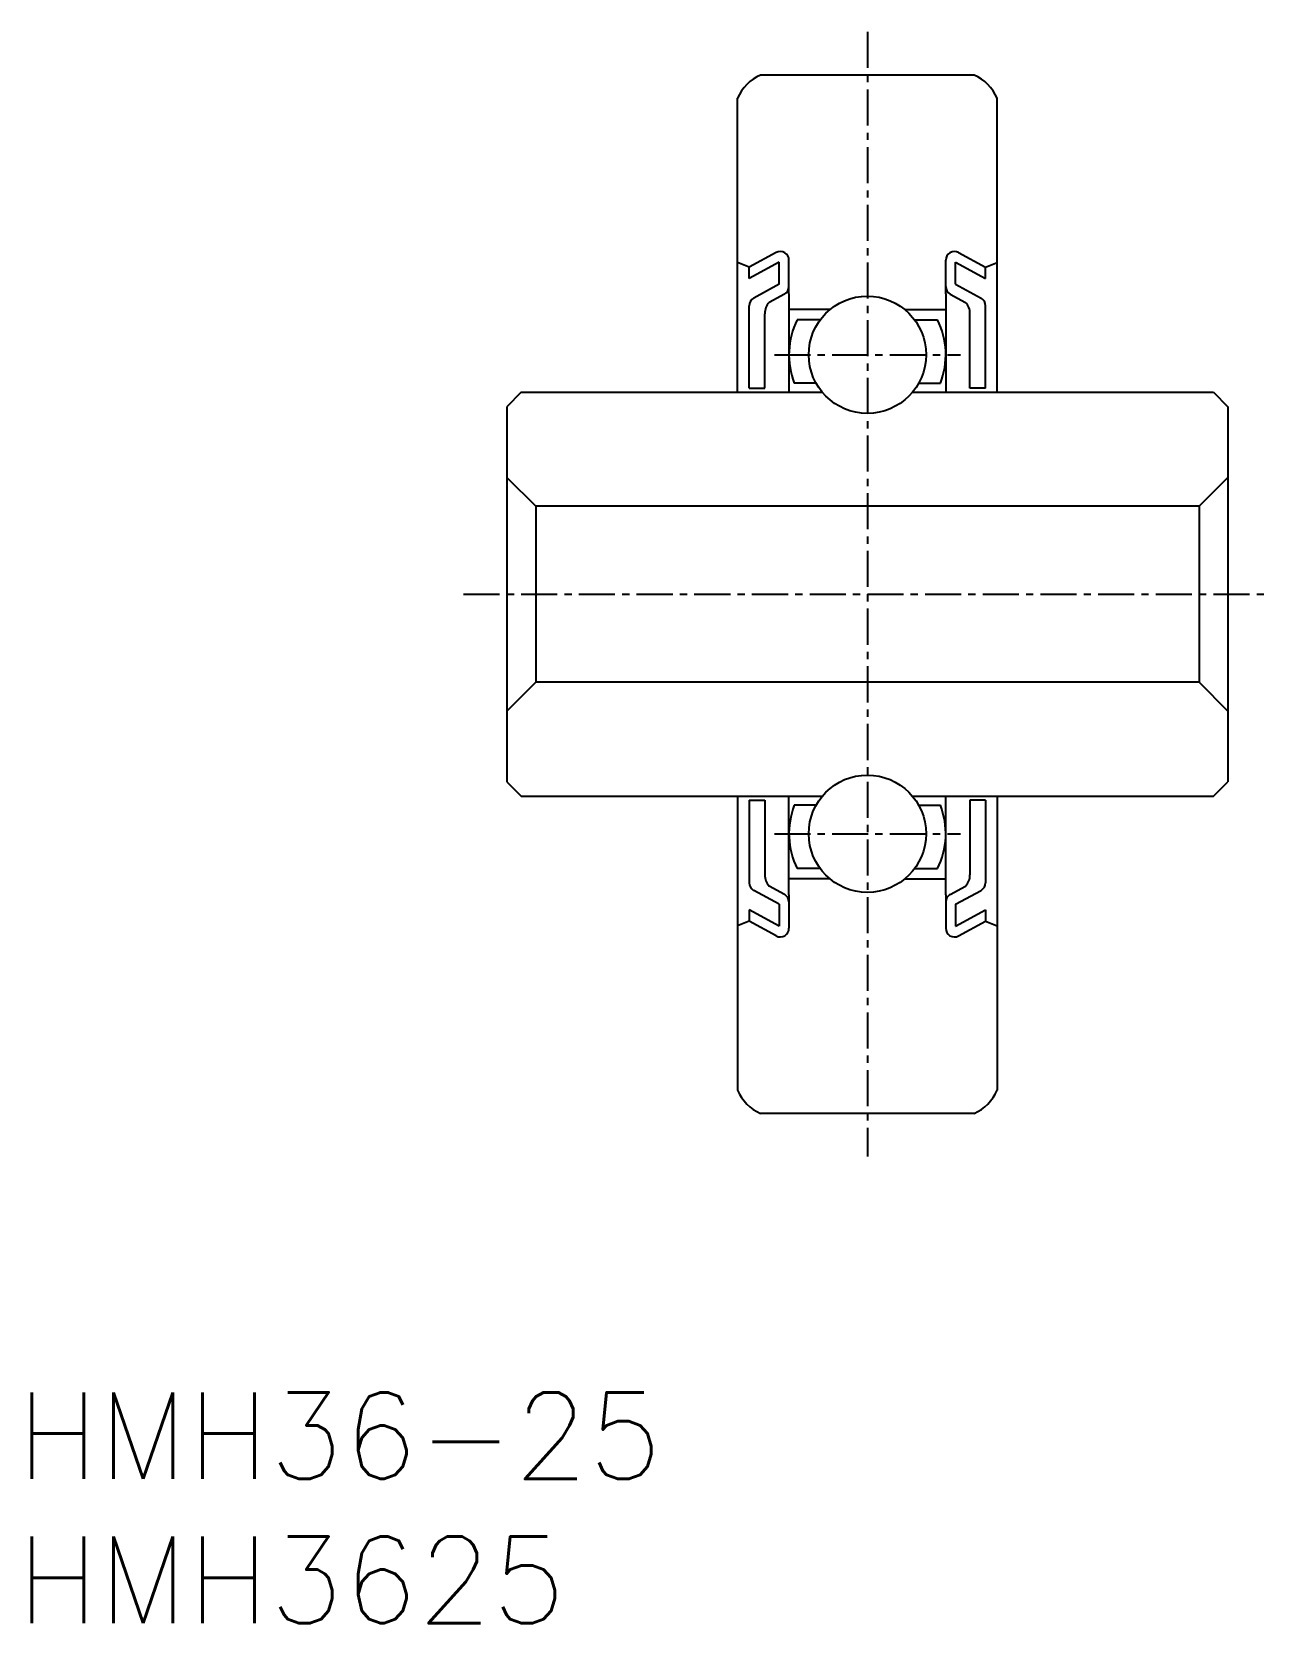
# Model space of a CAD drawing. Extents: x 47.7 to 90.6, y 34.8 to 90.
import ezdxf
from ezdxf.enums import TextEntityAlignment as Align

# ---------------------------------------------------------------- set-up
doc = ezdxf.new("R2010")
doc.units = 0
doc.linetypes.add('CENTER', pattern=[2, 1.25, -0.25, 0.25, -0.25])
doc.layers.get('0').update_dxf_attribs({"linetype": 'CONTINUOUS'})
doc.layers.add('CENTER', color=1, linetype='CENTER')
doc.styles.get("Standard").update_dxf_attribs({"font": 'txt.shx', "bigfont": 'extfont.shx'})

msp = doc.modelspace()

# ---------------------------------------------------------------- linework, layer by layer
at = {"color": 7, "linetype": 'CONTINUOUS'}
for p, q in [((80.342, 88.497), (72.942, 88.497)), ((72.142, 77.497), (72.142, 87.697)), ((81.142, 77.497), (81.142, 87.697)), ((73.481, 82.343), (72.543, 81.834)), ((79.803, 82.343), (80.741, 81.834)), ((72.543, 81.834), (72.142, 81.997)), ((73.586, 82.012), (72.543, 81.445)), ((72.543, 81.445), (72.543, 81.834)), ((73.586, 81.247), (73.586, 82.012)), ((73.924, 80.914), (73.924, 82.08)), ((79.36, 80.914), (79.36, 82.08)), ((79.697, 81.247), (79.697, 82.012)), ((79.697, 82.012), (80.741, 81.445)), ((80.741, 81.834), (81.142, 81.997)), ((80.741, 81.445), (80.741, 81.834)), ((73.586, 81.247), (72.7, 80.765)), ((79.697, 81.247), (80.584, 80.765)), ((73.767, 80.903), (73.241, 80.617)), ((73.924, 80.914), (73.924, 77.497)), ((79.36, 80.914), (79.36, 77.497)), ((79.517, 80.903), (80.043, 80.617)), ((72.543, 77.636), (72.543, 80.501)), ((73.084, 77.636), (73.084, 80.224)), ((75.347, 80.369), (73.924, 80.369)), ((75.007, 80.01), (74.208, 80.01)), ((77.936, 80.369), (79.36, 80.369)), ((78.277, 80.01), (79.076, 80.01)), ((80.199, 77.636), (80.199, 80.224)), ((80.741, 77.636), (80.741, 80.501)), ((74.864, 77.813), (74.109, 77.813)), ((78.42, 77.813), (79.174, 77.813)), ((64.642, 77.497), (64.142, 76.997)), ((64.642, 77.497), (75.081, 77.497)), ((72.543, 77.636), (73.084, 77.636)), ((78.203, 77.497), (88.642, 77.497)), ((80.741, 77.636), (80.199, 77.636)), ((88.642, 77.497), (89.142, 76.997)), ((64.142, 76.997), (64.142, 74.547)), ((89.142, 76.997), (89.142, 74.547)), ((64.142, 74.547), (64.142, 66.447)), ((64.142, 74.547), (65.142, 73.547)), ((89.142, 74.547), (88.142, 73.547)), ((89.142, 74.547), (89.142, 66.447)), ((65.142, 73.547), (65.142, 67.447)), ((88.142, 73.547), (65.142, 73.547)), ((88.142, 73.547), (88.142, 67.447)), ((65.142, 67.447), (64.142, 66.447)), ((88.142, 67.447), (65.142, 67.447)), ((88.142, 67.447), (89.142, 66.447)), ((64.142, 66.447), (64.142, 63.997)), ((89.142, 66.447), (89.142, 63.997)), ((64.142, 63.997), (64.642, 63.497)), ((64.642, 63.497), (75.081, 63.497)), ((72.142, 63.497), (72.142, 53.297)), ((73.924, 60.079), (73.924, 63.497)), ((78.203, 63.497), (88.642, 63.497)), ((79.36, 60.079), (79.36, 63.497)), ((81.142, 63.497), (81.142, 53.297)), ((88.642, 63.497), (89.142, 63.997)), ((72.543, 63.358), (72.543, 60.492)), ((72.543, 63.358), (73.084, 63.358)), ((73.084, 63.358), (73.084, 60.769)), ((74.864, 63.18), (74.109, 63.18)), ((78.42, 63.18), (79.174, 63.18)), ((80.741, 63.358), (80.199, 63.358)), ((80.199, 63.358), (80.199, 60.769)), ((80.741, 63.358), (80.741, 60.492)), ((75.007, 60.984), (74.208, 60.984)), ((78.277, 60.984), (79.076, 60.984)), ((73.586, 59.747), (72.7, 60.229)), ((73.767, 60.09), (73.241, 60.376)), ((75.347, 60.624), (73.924, 60.624)), ((77.936, 60.624), (79.36, 60.624)), ((79.517, 60.09), (80.043, 60.376)), ((79.697, 59.747), (80.584, 60.229)), ((73.586, 59.747), (73.586, 58.982)), ((73.924, 60.079), (73.924, 58.914)), ((79.36, 60.079), (79.36, 58.914)), ((79.697, 59.747), (79.697, 58.982)), ((72.543, 59.16), (72.142, 58.997)), ((72.543, 59.549), (72.543, 59.16)), ((73.586, 58.982), (72.543, 59.549)), ((73.481, 58.65), (72.543, 59.16)), ((79.697, 58.982), (80.741, 59.549)), ((79.803, 58.65), (80.741, 59.16)), ((80.741, 59.549), (80.741, 59.16)), ((80.741, 59.16), (81.142, 58.997)), ((80.342, 52.497), (72.942, 52.497))]:
    msp.add_line(p, q, dxfattribs=at)
for centre in [(76.642, 78.801), (76.642, 62.193)]:
    msp.add_circle(centre, 2.034, dxfattribs=at)
for centre, radius, start, end in [((73.524, 87.114), 1.5, 112.8444, 157.1556), ((79.759, 87.114), 1.5, 22.8444, 67.1556), ((73.624, 82.08), 0.3, 0, 118.5102), ((79.66, 82.08), 0.3, 61.4898, 180), ((73.624, 81.167), 0.3, 298.5102, 0), ((79.66, 81.167), 0.3, 180, 241.4898), ((72.843, 80.501), 0.3, 118.5102, 180), ((73.636, 80.232), 0.552, 135.72, 180.7911), ((79.647, 80.232), 0.552, 359.2089, 44.28), ((80.441, 80.501), 0.3, 0, 61.4898), ((76.642, 78.801), 2.718, 153.5824, 201.2934), ((76.642, 78.801), 2.718, 338.7066, 26.4176), ((76.642, 62.193), 2.718, 158.7066, 206.4176), ((76.642, 62.193), 2.718, 333.5824, 21.2934), ((73.636, 60.762), 0.552, 179.2089, 224.28), ((79.647, 60.762), 0.552, 315.72, 0.7911), ((72.843, 60.492), 0.3, 180, 241.4898), ((80.441, 60.492), 0.3, 298.5102, 0), ((73.624, 59.827), 0.3, 0, 61.4898), ((79.66, 59.827), 0.3, 118.5102, 180), ((73.624, 58.914), 0.3, 241.4898, 0), ((79.66, 58.914), 0.3, 180, 298.5102), ((73.524, 53.879), 1.5, 202.8444, 247.1556), ((79.759, 53.879), 1.5, 292.8444, 337.1556)]:
    msp.add_arc(centre, radius, start, end, dxfattribs=at)
at = {"layer": 'CENTER', "color": 1, "linetype": 'CENTER'}
for p, q in [((76.642, 89.997), (76.642, 50.997)), ((73.417, 78.801), (79.866, 78.801)), ((62.642, 70.497), (90.642, 70.497)), ((73.417, 62.193), (79.866, 62.193))]:
    msp.add_line(p, q, dxfattribs=at)

# ---------------------------------------------------------------- texts
at = {"color": 7, "linetype": 'CONTINUOUS'}
for s, p in [('HMH36-25', (47.16, 41.319)), ('HMH3625', (47.16, 36.319))]:
    msp.add_text(s, height=3, dxfattribs=at).set_placement(p, align=Align.MIDDLE_LEFT)

doc.saveas('drawing.dxf')
